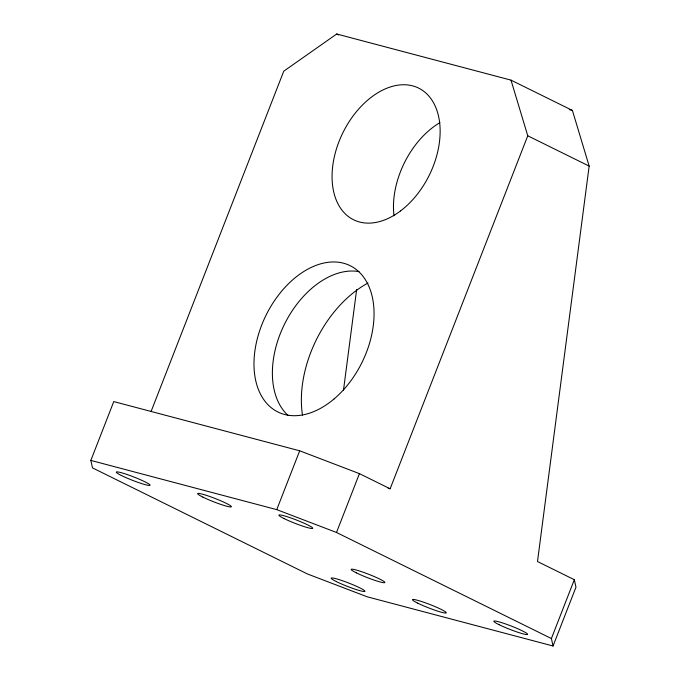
<?xml version="1.0" encoding="UTF-8"?>
<svg xmlns="http://www.w3.org/2000/svg" width="680" height="680" viewBox="0 0 680 680"><rect width="100%" height="100%" fill="white"/><g stroke="black" fill="none" stroke-linecap="round" stroke-linejoin="round"><path stroke-width="1.02" d="M343.459 390.473L356.651 289.51M511.003 80.138L572.407 110.441L589.16 166.099L537.489 561.519L574.328 579.708L575.977 587.163L553.044 646L367.132 596.785L307.385 573.946L92.489 467.883L90.84 460.419L113.772 401.582L299.685 450.798L359.44 473.637L390.133 488.792L527.765 135.796L511.003 80.138L336.71 34L283.755 71.196L151.138 411.341M90.84 460.419L276.751 509.635L299.685 450.798M553.044 646L551.395 638.537L336.498 532.474L359.44 473.637M551.395 638.537L574.328 579.708M569.33 109.624L572.407 110.441M388.084 488.248L390.133 488.792M276.751 509.635L336.498 532.474M336.71 34L338.606 34.935M527.765 135.796L589.16 166.099M287.929 415.319A81.591 53.482 -63.7 0 1 284.546 324.096A81.591 53.482 -63.7 0 1 359.082 271.643M302.481 415.123A100.632 65.96 -63.7 0 1 368.016 283.024M394 215.79A73.431 48.127 -63.7 0 1 439.909 122.638M333.872 399.109A81.591 53.482 -63.7 0 0 353.132 267.342A81.591 53.482 -63.7 0 0 255.017 350.038A81.591 53.482 -63.7 0 0 333.872 399.109M356.371 572.858A18.13 1.802 21.3 0 0 384.429 582.726A18.13 1.802 21.3 0 0 363.162 572.229A18.13 1.802 21.3 0 0 356.371 572.858M417.767 603.168A18.13 1.802 21.3 0 0 445.833 613.029A18.13 1.802 21.3 0 0 424.567 602.531A18.13 1.802 21.3 0 0 417.767 603.168M284.206 518.636A18.13 1.802 21.3 0 0 312.273 528.496A18.13 1.802 21.3 0 0 291.006 517.998A18.13 1.802 21.3 0 0 284.206 518.636M121.533 475.567A18.13 1.802 21.3 0 0 149.6 485.435A18.13 1.802 21.3 0 0 128.333 474.938A18.13 1.802 21.3 0 0 121.533 475.567M336.43 581.63A18.13 1.802 21.3 0 0 364.497 591.498A18.13 1.802 21.3 0 0 343.23 581A18.13 1.802 21.3 0 0 336.43 581.63M499.103 624.699A18.13 1.802 21.3 0 0 527.17 634.559A18.13 1.802 21.3 0 0 505.903 624.062A18.13 1.802 21.3 0 0 499.103 624.699M202.869 497.097A18.13 1.802 21.3 0 0 230.936 506.965A18.13 1.802 21.3 0 0 209.669 496.468A18.13 1.802 21.3 0 0 202.869 497.097M400.605 210.868A73.431 48.127 -63.7 0 0 423.912 91.392A73.431 48.127 -63.7 0 0 333.769 159.511A73.431 48.127 -63.7 0 0 400.605 210.868"/></g></svg>
